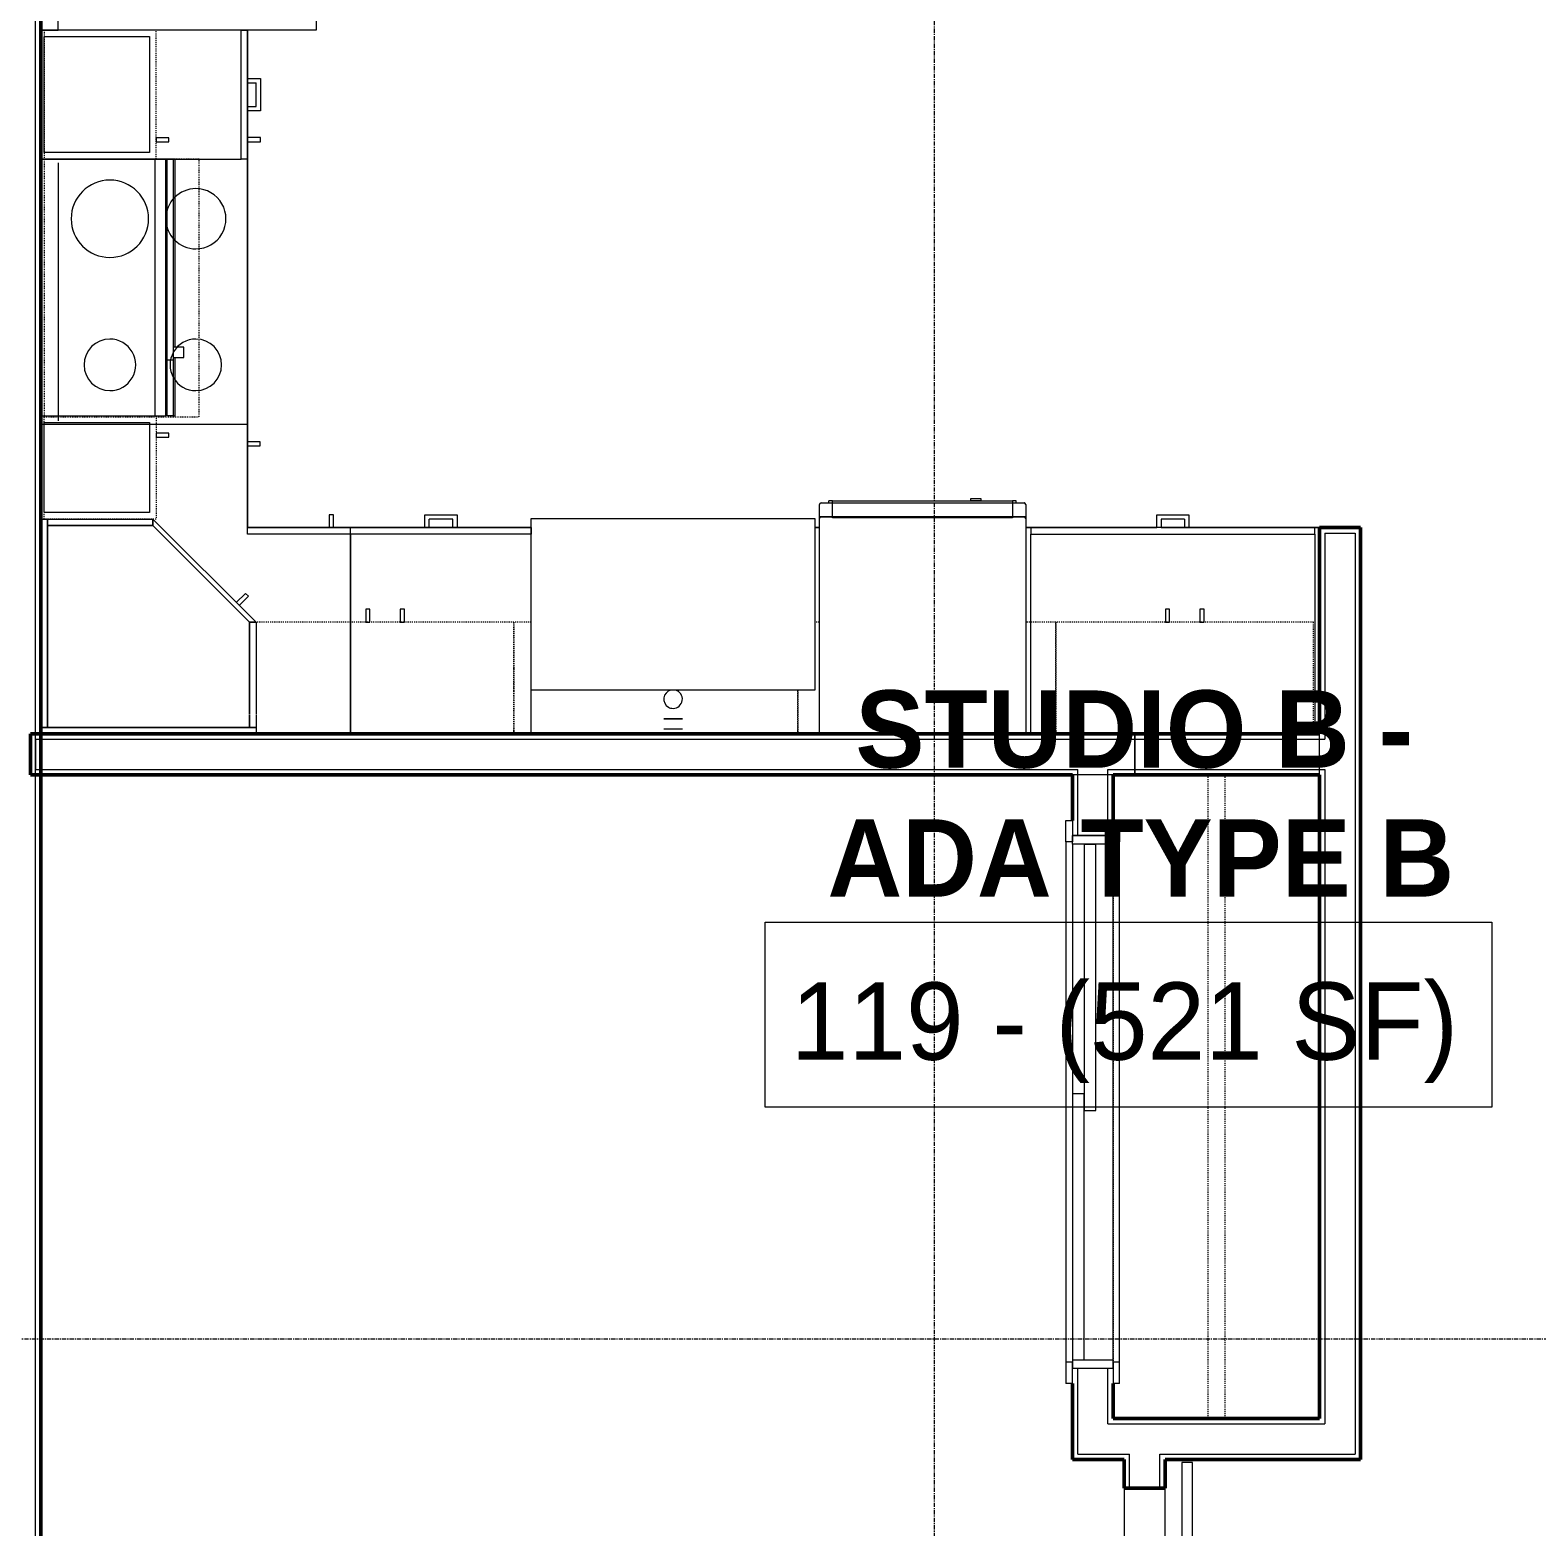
# Model space of a CAD drawing. Header units: inches. Extents: x -4218 to -1830, y 9767 to 12426.
# Drawn here: x -2932.5 to -2757.3, y 11825.4 to 11999.5 of the extents above; entities that cross this region are included whole.
import ezdxf

# ---------------------------------------------------------------- set-up
doc = ezdxf.new("R2010")
doc.units = ezdxf.units.IN
doc.header["$MEASUREMENT"] = 0
for name, pattern in [('Dash', [0.25, 0.125, -0.125]), ('Grid Line 1_2_', [0.8749999999999999, 0.4999999999999999, -0.125, 0.125, -0.125]), ('Overhead', [0.15624999999999997, 0.09374999999999997, -0.06249999999999999])]:
    doc.linetypes.add(name, pattern=pattern)
for name, color, linetype, lineweight in [('0-1', 7, 'Continuous', 5), ('0-2', 10, 'Continuous', 9), ('A-AREA-IDEN', 2, 'Continuous', 9), ('A-DOOR-1', 10, 'Continuous', 9), ('A-DOOR-3', 7, 'Continuous', 50), ('A-DOOR-FRAM-1', 10, 'Continuous', 9), ('A-WALL-1', 7, 'Continuous', 50), ('A-WALL-2', 250, 'Continuous', 13), ('A-WALL-3', 10, 'Continuous', 9), ('A-WALL-4', 252, 'Continuous', 9), ('A-WALL-5', 253, 'Continuous', 9), ('A-WALL-6', 254, 'Continuous', 9), ('A-WALL-7', 113, 'Continuous', 9), ('I-WALL-1', 7, 'Continuous', 50), ('P-SANR-FIXT-1', 10, 'Continuous', 9), ('P-SANR-FIXT-2', 252, 'Continuous', 9), ('Q-CASE', 31, 'Continuous', 9), ('Q-CASE-1', 252, 'Continuous', 9), ('Q-CASE-2', 10, 'Continuous', 9), ('Q-CASE-3', 253, 'Continuous', 9), ('Q-CASE-4', 252, 'Dash', 9), ('Q-CASE-6', 254, 'Dash', 9), ('Q-CASE-7', 253, 'Dash', 9), ('Q-CASE-8', 254, 'Continuous', 9), ('Q-CASE-HDLN-1', 10, 'Dash', 9), ('Q-CASE-HDLN-2', 252, 'Dash', 9), ('Q-CASE-HDLN-3', 253, 'Dash', 9), ('Q-SPCQ-1', 10, 'Continuous', 9), ('Q-SPCQ-2', 91, 'Overhead', 9), ('S-GRID-1', 1, 'Grid Line 1_2_', 9)]:
    doc.layers.add(name, color=color, linetype=linetype, lineweight=lineweight)
doc.styles.add('Century Gothic', font='ufonts.com_century-gothic.ttf', dxfattribs={"height": 8.999999999999991})
doc.styles.add('Century Gothic_B', font='GOTHICB.TTF', dxfattribs={"height": 8.999999999999991})

# ---------------------------------------------------------------- blocks, each defined once
blk = doc.blocks.new('SLIDING - FLUSH - 5-0 x 6-8-3203585-BACKGROUND - RCP - 1ST FLOOR')
at = {"layer": 'A-DOOR-1'}
for p, q in [((-32.75000000000011, 2.250000000000026), (-32.75000000000011, 3.000000000000026)), ((-30.25000000000011, 3.000000000000027), (-32.75000000000011, 3.000000000000027)), ((-32.75000000000011, 2.250000000000026), (-30.25000000000011, 2.250000000000026)), ((30.24999999999988, 2.999999999999741), (-30.25000000000011, 2.999999999999741)), ((-30.25000000000012, 3.000000000000025), (-30.25000000000012, 2.250000000000026)), ((0.9999999999999057, 2.250000000000026), (-30.00000000000012, 2.250000000000026)), ((-30.00000000000012, 2.250000000000026), (-30.00000000000012, 0.8750000000000002)), ((0.9999999999999057, 2.250000000000026), (0.9999999999999057, 0.8750000000000002)), ((30.24999999999989, 2.250000000000026), (30.24999999999989, 3.000000000000026)), ((30.24999999999988, 3.000000000000026), (32.74999999999988, 3.000000000000026)), ((32.74999999999988, 2.250000000000026), (30.24999999999988, 2.250000000000026)), ((32.74999999999988, 3.000000000000026), (32.74999999999988, 2.250000000000026)), ((-30.00000000000012, 0.8750000000000002), (0.9999999999999057, 0.8750000000000002)), ((29.99999999999989, 0.8750000000000002), (-1.000000000000092, 0.8750000000000002)), ((-1.000000000000095, 0.8750000000000002), (-1.000000000000095, -0.4999999999999985)), ((29.99999999999989, 0.8750000000000002), (29.99999999999989, -0.4999999999999985)), ((-1.000000000000095, -0.4999999999999985), (29.99999999999989, -0.4999999999999985)), ((-32.75000000000009, -3.250000000038348), (-32.75000000000009, -2.500000000038348)), ((-30.25000000000008, -2.500000000038153), (-32.75000000000009, -2.500000000038137)), ((-32.7500000000001, -3.250000000038137), (-30.25000000000009, -3.250000000038153)), ((-30.25000000000009, -2.500000000038349), (-30.25000000000009, -3.250000000038348)), ((-30.25000000000009, -3.250000000038634), (30.2499999999999, -3.250000000038829)), ((30.2499999999999, -2.500000000038544), (32.7499999999999, -2.50000000003856)), ((30.2499999999999, -3.250000000038544), (30.24999999999991, -2.500000000038544)), ((32.7499999999999, -3.25000000003856), (30.2499999999999, -3.250000000038544)), ((32.7499999999999, -2.50000000003856), (32.7499999999999, -3.25000000003856))]:
    blk.add_line(p, q, dxfattribs=at)
at = {"layer": 'A-DOOR-FRAM-1'}
for p, q in [((-30.00000000000009, 2.249999999999958), (-31.00000000000009, 2.249999999999958)), ((-31.0000000000001, -2.500000000038503), (-31.0000000000001, 2.249999999999958)), ((-30.00000000000008, 2.249999999999958), (-30.00000000000008, -2.500000000038503)), ((29.99999999999988, 2.249999999999674), (0.9999999999998791, 2.249999999999674)), ((29.99999999999988, -2.500000000038503), (29.99999999999988, 2.249999999999958)), ((29.99999999999988, 2.249999999999958), (30.9999999999999, 2.249999999999958)), ((30.9999999999999, 2.249999999999958), (30.9999999999999, -2.500000000038503)), ((-31.0000000000001, -2.500000000038503), (-30.00000000000008, -2.500000000038503)), ((-30.00000000000008, -2.500000000038788), (29.99999999999988, -2.500000000038788)), ((30.9999999999999, -2.500000000038503), (29.99999999999988, -2.500000000038503))]:
    blk.add_line(p, q, dxfattribs=at)
blk = doc.blocks.new('BARN - FLUSH - 3-0 x 7-0 BARN DOOR-2961666-BACKGROUND - RCP - 1ST FLOOR')
at = {"layer": 'A-DOOR-1'}
for p, q in [((-57.00000000000784, -4.322925211100695), (-60.00000000000852, -4.322925211100695)), ((-60.00000000000033, -4.322925211098092), (-60.00000000000033, -4.947925211098085)), ((-60.00000000000033, -4.947925211098092), (-60.00000000000033, -5.572925211098091)), ((-57.00000000000023, -5.822925211099584), (-57.00000000000023, -4.072925211099586)), ((-57.00000000000023, -4.072925211099586), (-21.00000000000023, -4.072925211099586)), ((-21.00000000000023, -4.072925211099586), (-21.00000000000023, -5.822925211099584)), ((20.99999999999215, -4.322925211100524), (-21.00000000000784, -4.322925211100695)), ((20.99999999999988, -4.947925211098089), (20.99999999999988, -4.322925211098092)), ((20.99999999999988, -5.572925211098091), (20.99999999999988, -4.947925211098096)), ((-60.00000000000852, -5.572925211100581), (-57.00000000000784, -5.572925211100581)), ((-21.00000000000023, -5.822925211099584), (-57.00000000000023, -5.822925211099584)), ((-21.00000000000784, -5.572925211100581), (20.99999999999181, -5.572925211100411))]:
    blk.add_line(p, q, dxfattribs=at)
at = {"layer": 'A-DOOR-3'}
for p, q in [((-56.00000000000018, -6.000000000000319), (-56.00000000000018, -5.822925211099895)), ((-54.50000000000018, -6.000000000000319), (-56.00000000000018, -6.000000000000319)), ((-54.50000000000018, -5.822925211099967), (-54.50000000000018, -6.000000000000319)), ((-23.50000000000048, -6.000000000000319), (-23.50000000000048, -5.822925211099895)), ((-22.00000000000048, -6.000000000000319), (-23.50000000000048, -6.000000000000319)), ((-22.00000000000048, -5.822925211100055), (-22.00000000000048, -6.000000000000319))]:
    blk.add_line(p, q, dxfattribs=at)
blk = doc.blocks.new('Refrigerator_-_Side-by-Side_6047 - 36_ X 30_-1372843-BACKGROUND - RCP - 1ST FLOOR')
at = {"layer": 'Q-SPCQ-1'}
for p, q in [((-17.87500000000018, 15.57779639811608), (17.87499999999981, 15.57779639811608)), ((-17.87500000000018, -14.42220360188391), (-17.87500000000018, 15.57779639811609)), ((17.8749999999998, 15.57779639811608), (17.8749999999998, -14.42220360188391)), ((17.87499999999981, -14.42220360188391), (-17.87500000000018, -14.42220360188391))]:
    blk.add_line(p, q, dxfattribs=at)
blk = doc.blocks.new('OD_CW_Closet - OD_CW_Closet-V47-BACKGROUND - RCP - 1ST FLOOR')
at = {"layer": 'Q-CASE-HDLN-1'}
for p, q in [((0.7377049180327883, 13.00000000000014), (75.64229468586618, 13.00000000000014)), ((0.7377049180327883, 11.00000000000014), (75.64229468586618, 11.00000000000014)), ((8.800204918905727, 4.169997680492087e-13), (68.80020491890572, 4.169997680492087e-13))]:
    blk.add_line(p, q, dxfattribs=at)
at = {"layer": 'Q-CASE-HDLN-2'}
for p, q in [((75.64229468586618, 23.99999999999991), (0.7377049180327829, 23.99999999999991)), ((0.7377049180327883, 23.99999999999991), (0.7377049180327883, 4.156675004196586e-13)), ((75.64229468586618, 4.169997680492087e-13), (75.64229468586618, 23.99999999999991)), ((0.7377049180327883, 4.169997680492087e-13), (6.050204918905712, 4.169997680492087e-13)), ((68.80020491890572, 4.169997680492087e-13), (69.05020491890564, 4.169997680492087e-13)), ((71.55020491890573, 4.169997680492087e-13), (75.64229468586618, 4.169997680492087e-13))]:
    blk.add_line(p, q, dxfattribs=at)
at = {"layer": 'Q-CASE-HDLN-3'}
for p, q in [((6.050204918905712, 4.169997680492087e-13), (7.800204918904784, 4.169997680492087e-13)), ((69.05020491890564, 4.169997680492087e-13), (71.55020491890573, 4.169997680492087e-13))]:
    blk.add_line(p, q, dxfattribs=at)
blk = doc.blocks.new('Range - 24_ x 30_-2806124-BACKGROUND - RCP - 1ST FLOOR')
at = {"layer": 'Q-SPCQ-1'}
blk.add_line((-2.664535259100375e-15, -21.99999999999997), (29.9999999999962, -21.99999999999997), dxfattribs=at)
for centre, radius, start, end in [((6.499999999999833, -5.999999999999954), 3.499999999999864, 359.9999999999994, 179.9999999999999), ((23.49999999999989, -5.999999999999978), 2.999999999999913, 7.506109048253901e-13, 180.0000000000002), ((6.499999999999833, -5.999999999999932), 3.499999999999865, 180.0000000000002, 5.088887490341627e-14), ((23.49999999999989, -5.999999999999961), 2.999999999999912, 180, 5.088887490341627e-14), ((6.499999999999339, -16.00000000000006), 4.499999999999287, 8.014997797288062e-13, 180.0000000000002), ((23.49999999999869, -16.00000000000005), 2.999999999999958, 359.9999999999993, 179.9999999999999), ((6.499999999999339, -16.00000000000003), 4.499999999999287, 180.0000000000002, 5.088887490341627e-14), ((23.49999999999869, -16.00000000000002), 2.999999999999955, 180.0000000000003, 1.017777498068325e-13)]:
    blk.add_arc(centre, radius, start, end, dxfattribs=at)
blk = doc.blocks.new('300 Series Wall Hung Cabinet_302 - 33_ X 21_-V48-BACKGROUND - RCP - 1ST FLOOR')
at = {"layer": 'Q-CASE-4'}
for p, q in [((-16.49999999999978, -2.75000000001834), (-16.49999999999978, -7.472359205073754)), ((16.5000000000002, -7.362860753982001), (16.5000000000002, -2.750000000025143)), ((16.5000000000002, -9.958682125579925), (16.5000000000002, -7.389742027683232)), ((16.5000000000002, -15.37500000003939), (16.5000000000002, -9.97738541832423)), ((14.49999999352849, -15.37500000003939), (16.5000000000002, -15.37500000003939))]:
    blk.add_line(p, q, dxfattribs=at)
at = {"layer": 'Q-CASE-6'}
blk.add_line((16.5000000000002, -2.375000000000223), (-16.49999999999978, -2.375000000000223), dxfattribs=at)
at = {"layer": 'Q-CASE-7'}
for p, q in [((-16.49999999999978, -2.375000000000223), (-16.49999999999978, -2.75000000001834)), ((16.5000000000002, -2.750000000025143), (16.5000000000002, -2.375000000000224))]:
    blk.add_line(p, q, dxfattribs=at)
blk = doc.blocks.new('Base Cabinet 4 Drawer 254 - Base Cabinet 4 Drawer 254 21_-2569778-BACKGROUND - RCP - 1ST FLOOR')
at = {"layer": 'Q-CASE-2'}
for p, q in [((-1.137295081967465, 23.99999999999996), (-1.137295081967467, 25.49999999999996)), ((-1.137295081967469, 25.49999999999996), (2.612704918032532, 25.49999999999995)), ((2.113332081187912, 25.00062716315533), (-0.637922245122847, 25.00062716315534)), ((-0.6379222451228456, 23.99999999999996), (-0.637922245122847, 25.00062716315534)), ((2.113332081187914, 23.99999999999996), (2.113332081187912, 25.00062716315533)), ((2.61270491803253, 25.49999999999995), (2.612704918032533, 23.99999999999996)), ((-9.762295081967455, 23.99999999999998), (11.23770491803255, 23.99999999999998)), ((-9.762295081967455, 23.25000000000002), (-9.762295081967455, 23.99999999999998)), ((11.23770491803255, 23.25000000000002), (-9.762295081967457, 23.25000000000002)), ((-9.762295081967455, 23.25000000000002), (-9.762295081967455, -5.861977570020762e-14)), ((-1.137295081967466, 23.99999999999996), (-0.6379222451228456, 23.99999999999996)), ((2.612704918032535, 23.99999999999996), (2.113332081187914, 23.99999999999996)), ((11.23770491803255, 23.99999999999998), (11.23770491803255, 23.25000000000002)), ((11.23770491803255, -5.861977570020762e-14), (11.23770491803255, 23.25000000000002)), ((-9.762295081967455, -5.861977570020762e-14), (11.23770491803255, -5.861977570020762e-14))]:
    blk.add_line(p, q, dxfattribs=at)
blk = doc.blocks.new('308 - 308 x 27_-V49-BACKGROUND - RCP - 1ST FLOOR')
at = {"layer": 'Q-CASE'}
for p, q in [((-1.718625242119755e-13, -27.37500000003938), (-11.99999999999977, -15.37500000003906)), ((-11.99999999999977, -15.37500000003906), (-11.24999999999976, -15.37500000003905)), ((-11.24999999999976, -15.37500000003905), (-1.758593271006261e-13, -26.62500000003923)), ((-1.718625242119755e-13, -26.62500000003923), (-1.718625242119755e-13, -27.37500000003938))]:
    blk.add_line(p, q, dxfattribs=at)
at = {"layer": 'Q-CASE-1'}
for p, q in [((-11.99999999999974, -3.125000000000202), (-11.99999999999974, -2.75000000003058)), ((-11.99999999999978, -4.642209433566666), (-11.99999999999978, -3.125000000000206)), ((-11.99999999999978, -3.125000000000204), (-11.24999999999978, -3.125000000000206)), ((12.62500000000371, -3.125000000000202), (-11.99999999999974, -3.125000000000202)), ((-11.24999999999993, -4.574193150556225), (-11.24999999999993, -3.1250000000002)), ((-11.24999999999993, -3.1250000000002), (12.24999999999954, -3.125000000000202)), ((-11.24999999999978, -3.125000000000206), (-11.24999999999978, -4.574193150556235)), ((12.24999999999954, -3.1250000000002), (12.24999999999954, -26.62500000003926)), ((12.25000000000027, -27.3750000000397), (12.25000000000027, -3.1250000000002)), ((12.25000000000027, -3.1250000000002), (12.62500000000376, -3.1250000000002)), ((-11.99999999999978, -15.37500000003907), (-11.99999999999978, -4.718305174657617)), ((-11.24999999999993, -15.37500000003895), (-11.24999999999993, -4.648006019414446)), ((-11.24999999999978, -4.648006019414455), (-11.24999999999978, -15.37500000003907)), ((-11.24999999999978, -15.37500000003907), (-11.99999999999978, -15.37500000003907)), ((-7.314149286230543e-13, -26.62500000003925), (-11.24999999999993, -15.37500000003895)), ((-10.04728645041973, -17.32771354961926), (-11.10742029237392, -18.38784739157346)), ((-11.10742029237393, -18.38784739157346), (-10.7620368030977, -18.73323088084968)), ((-10.7620368030977, -18.73323088084968), (-9.701902961143501, -17.67309703889548)), ((12.24999999999954, -26.62500000003926), (-7.327471962526045e-13, -26.62500000003925)), ((-3.517186542012508e-13, -27.37500000003938), (-3.503974241396172e-13, -26.62500000003972)), ((-3.503974241396172e-13, -26.62500000003972), (12.24999999999979, -26.62500000003972)), ((12.24999999999979, -27.37500000003938), (-3.517186542012508e-13, -27.37500000003938)), ((12.24999999999979, -26.62500000003972), (12.24999999999979, -27.37500000003938)), ((12.62499999999888, -27.3750000000397), (12.25000000000027, -27.3750000000397))]:
    blk.add_line(p, q, dxfattribs=at)
at = {"layer": 'Q-CASE-3'}
for p, q in [((-11.99999999999974, -2.75000000003058), (-11.99999999999974, -2.375000000000202)), ((12.62500000000376, -3.1250000000002), (13.00000000000021, -3.1250000000002)), ((13.00000000000021, -3.125000000000202), (12.62500000000371, -3.125000000000202)), ((13.00000000000021, -2.375000000000202), (13.00000000000021, -3.125000000000202)), ((13.00000000000021, -3.1250000000002), (13.00000000000021, -27.3750000000397)), ((13.00000000000021, -27.3750000000397), (12.62499999999888, -27.3750000000397))]:
    blk.add_line(p, q, dxfattribs=at)
at = {"layer": 'Q-CASE-8'}
blk.add_line((-11.99999999999974, -2.375000000000202), (13.00000000000021, -2.375000000000202), dxfattribs=at)
blk = doc.blocks.new('300 Series Wall Hung Cabinet_301 - 12_ x 27_-2528054-BACKGROUND - RCP - 1ST FLOOR')
at = {"layer": 'Q-CASE-1'}
for p, q in [((-3.51155398524565, 14.68675565726129), (-3.999999999999833, 14.68675565726129)), ((-3.999999999999833, 14.68675565726129), (-3.999999999999833, 13.18750000003896)), ((-3.511553985245655, 13.18750000003896), (-3.511553985245655, 14.68675565726129)), ((-5.250000000000162, 0.1874999999997975), (-5.250000000000161, 12.43750000003872)), ((-5.250000000000161, 12.43750000003872), (5.249999999999917, 12.43750000003872)), ((-3.999999999999833, 13.18750000003896), (-3.51155398524565, 13.18750000003896)), ((5.249999999999917, 12.43750000003872), (5.249999999999917, 0.1874999999997975))]:
    blk.add_line(p, q, dxfattribs=at)
at = {"layer": 'Q-CASE-3'}
blk.add_line((5.249999999999917, 0.1874999999997975), (-5.250000000000161, 0.1874999999997975), dxfattribs=at)
at = {"layer": 'Q-CASE-4'}
for p, q in [((-5.999999999999787, 0.1874999999997974), (-5.999999999999787, 13.18750000003896)), ((-5.999999999999787, 13.18750000003896), (6.000000000000202, 13.18750000003896)), ((6.000000000000202, 13.18750000003896), (6.000000000000202, 0.1874999999997975))]:
    blk.add_line(p, q, dxfattribs=at)
at = {"layer": 'Q-CASE-7'}
blk.add_line((6.000000000000202, 0.1874999999997974), (-5.999999999999786, 0.1874999999997974), dxfattribs=at)
blk = doc.blocks.new('Base Cabinet 3 Drawer 230 - Base Cabinet 3 Drawer 230 33_-2568065-BACKGROUND - RCP - 1ST FLOOR')
at = {"layer": 'Q-CASE-2'}
for p, q in [((-15.76229508196745, -23.24999999999998), (-15.76229508196745, 7.993605777301189e-14)), ((-15.76229508196745, 7.993605777301189e-14), (17.23770491803254, 7.993605777301189e-14)), ((17.23770491803254, 7.993605777301189e-14), (17.23770491803254, -23.24999999999998)), ((-15.76229508196745, -23.24999999999998), (-15.76229508196745, -23.99999999999998)), ((17.23770491803254, -23.24999999999998), (-15.76229508196745, -23.24999999999998)), ((-15.76229508196745, -23.99999999999998), (17.23770491803254, -23.99999999999998)), ((-0.6379222451228459, -24.00000000000003), (-1.137295081967467, -24.00000000000003)), ((-1.137295081967467, -25.50000000000003), (-1.137295081967465, -24.00000000000003)), ((-0.6379222451228473, -25.00062716315541), (-0.6379222451228459, -24.00000000000003)), ((2.113332081187912, -25.0006271631554), (2.113332081187913, -24.00000000000003)), ((2.113332081187914, -24.00000000000003), (2.612704918032535, -24.00000000000003)), ((2.612704918032533, -24.00000000000003), (2.612704918032529, -25.50000000000002)), ((17.23770491803254, -23.99999999999998), (17.23770491803254, -23.24999999999998)), ((2.612704918032532, -25.50000000000002), (-1.137295081967469, -25.50000000000003)), ((-0.6379222451228473, -25.00062716315541), (2.113332081187912, -25.0006271631554))]:
    blk.add_line(p, q, dxfattribs=at)
blk = doc.blocks.new('30quot_MicrowaveVent_11166 - 70cm miele oven-V50-BACKGROUND - RCP - 1ST FLOOR')
at = {"layer": 'Q-CASE-1'}
for p, q in [((8.87863800401851, 16.59914315956634), (7.68652381566045, 16.59914315956651)), ((7.686523815670802, 16.59914315956906), (7.686523815670804, 15.39370078740137)), ((7.686523815670802, 16.54997944130945), (7.686523815670802, 16.59914315956906)), ((8.878638004028913, 16.59914315956906), (8.878638004028913, 16.54997944130945)), ((8.878638004028913, 15.39370078740134), (8.878638004028913, 16.59914315956906)), ((7.686523815660364, 15.59934049563411), (-14.20323996386767, 15.59934049563394)), ((-14.20323996385724, 15.5993404956366), (-14.20323996385724, 15.39370078740129)), ((9.182586807796756, 15.39370078740141), (-14.20323996385699, 15.39370078740134)), ((-14.20323996385699, 15.39370078740134), (-14.20323996385699, 14.60629921259819)), ((-14.20323996385699, 14.60629921259819), (9.18258680779676, 14.60629921259826)), ((-14.20323996385699, 14.48818897637774), (-14.20323996385699, 13.22834645669584)), ((15.67864979992253, 14.48818897637778), (-14.20323996385699, 14.48818897637774)), ((15.67864979991188, 15.59934049563411), (8.87863800401851, 15.59934049563394)), ((9.182586807796756, 15.39370078740141), (9.18258680779676, 14.60629921259826)), ((15.67864979992279, 15.39370078740143), (9.182586807796758, 15.39370078740141)), ((9.182586807796758, 15.39370078740141), (9.18258680779676, 14.60629921259827)), ((9.18258680779676, 14.60629921259827), (15.67864979992279, 14.60629921259829)), ((15.6786497999223, 15.39370078740133), (15.6786497999223, 15.59934049563664)), ((15.67864979992279, 15.39370078740143), (15.67864979992279, 14.60629921259829)), ((15.67864979992253, 13.22834645669588), (15.67864979992253, 14.48818897637778)), ((-14.20323996385699, 13.22834645669584), (-14.20323996385697, 0.3749999937394074)), ((-14.20323996385699, 13.22834645669584), (15.67864979992253, 13.22834645669588)), ((15.67864979992255, 0.374999993740095), (15.67864979992253, 13.22834645669588))]:
    blk.add_line(p, q, dxfattribs=at)
at = {"layer": 'Q-CASE-3'}
for p, q in [((-14.20323996385697, 0.3749999937394074), (-14.20323996385697, -1.896925311491943e-13)), ((15.67864979992255, -1.470599670035883e-13), (15.67864979992255, 0.374999993740095)), ((-14.20323996385697, -1.896925311491943e-13), (15.67864979992255, -1.470599670035883e-13))]:
    blk.add_line(p, q, dxfattribs=at)
blk = doc.blocks.new('Base Cabinet Corner 197 - Base Cabinet Corner 197-2569781-BACKGROUND - RCP - 1ST FLOOR')
at = {"layer": 'Q-CASE-2'}
for p, q in [((0.7377049180324715, 35.99999999999996), (-23.26229508196744, 35.99999999999996)), ((-23.26229508196744, 35.99999999999996), (-23.26229508196744, -9.059419880941276e-14)), ((0.7377049180324715, 23.25000000000006), (0.7377049180324715, 35.99999999999996)), ((0.7377049180324715, 23.99999999999989), (0.7377049180324715, 35.99999999999996)), ((0.7336453985879625, 33.99999999999993), (0.7336453985879627, 33.51155398524574)), ((2.232901055810287, 33.99999999999993), (0.7336453985879626, 33.99999999999993)), ((0.7336453985879628, 33.51155398524575), (2.232901055810285, 33.51155398524575)), ((2.232901055810285, 33.51155398524574), (2.232901055810286, 33.99999999999993)), ((10.72615093278658, 25.49925565722229), (10.2377049180324, 25.49925565722229)), ((10.2377049180324, 25.49925565722229), (10.2377049180324, 23.99999999999997)), ((10.72615093278657, 23.99999999999997), (10.72615093278657, 25.49925565722229)), ((12.73770491803259, 23.99999999999989), (0.7377049180324712, 23.99999999999989)), ((0.7377049180324715, 23.25000000000006), (0.7377049180324715, 23.99999999999989)), ((12.73770491803259, 23.25000000000006), (0.7377049180324712, 23.25000000000006)), ((10.2377049180324, 23.99999999999997), (10.72615093278658, 23.99999999999997)), ((12.73770491803259, -9.059419880941276e-14), (12.73770491803259, 23.99999999999989)), ((-23.26229508196744, -9.059419880941276e-14), (12.73770491803259, -9.059419880941276e-14))]:
    blk.add_line(p, q, dxfattribs=at)
blk = doc.blocks.new('300 Series Wall Hung Cabinet_301 - 15_ x 27_-2760267-BACKGROUND - RCP - 1ST FLOOR')
at = {"layer": 'Q-CASE-1'}
for p, q in [((-6.750000000000163, -12.43750000003912), (-6.750000000000163, -0.1875000000002025)), ((6.749999999999915, -0.1875000000002025), (6.749999999999915, -12.43750000003912)), ((6.749999999999915, -12.43750000003912), (-6.750000000000163, -12.43750000003912)), ((-5.01155398524565, -13.18750000003939), (-5.499999999999833, -13.18750000003939)), ((-5.499999999999833, -13.18750000003939), (-5.499999999999833, -14.68675565726171)), ((-5.011553985245655, -14.68675565726171), (-5.011553985245655, -13.18750000003939)), ((-5.499999999999833, -14.68675565726171), (-5.01155398524565, -14.68675565726171))]:
    blk.add_line(p, q, dxfattribs=at)
at = {"layer": 'Q-CASE-3'}
blk.add_line((-6.750000000000163, -0.1875000000002025), (6.749999999999915, -0.1875000000002025), dxfattribs=at)
at = {"layer": 'Q-CASE-4'}
for p, q in [((-7.499999999999789, -0.1875000000002024), (-7.499999999999789, -13.18750000003937)), ((7.5000000000002, -1.812500006816884), (7.5000000000002, -0.1875000000002025)), ((-7.499999999999789, -13.18750000003937), (7.500000000000199, -13.18750000003937))]:
    blk.add_line(p, q, dxfattribs=at)
at = {"layer": 'Q-CASE-7'}
for p, q in [((7.5000000000002, -0.1875000000002024), (-7.499999999999787, -0.1875000000002024)), ((7.5000000000002, -13.18750000003937), (7.5000000000002, -1.812500006816884))]:
    blk.add_line(p, q, dxfattribs=at)
blk = doc.blocks.new('kitchen_faucet_14143 - kitchen_faucet_14143-V77-BACKGROUND - RCP - 1ST FLOOR')
at = {"layer": 'P-SANR-FIXT-2'}
for p, q in [((2.26377952755905, 0.9376259292941697), (2.26377952755905, 1.082677165354323)), ((2.26377952755905, -1.082677165354337), (2.26377952755905, 0.9376259292941697)), ((2.341937537993019, 1.082677165354323), (2.341937537993019, 0.765568365457876)), ((2.341937537993019, 0.765568365457876), (2.341937537993019, -1.082677165354337)), ((3.444881889763774, 0.2802174700913086), (3.444881889763774, 1.082677165354323)), ((3.444881889763774, -0.5413385826771667), (3.444881889763774, 0.2802174700913086)), ((3.444881889763774, -1.082677165354337), (3.444881889763774, -0.5413385826771667))]:
    blk.add_line(p, q, dxfattribs=at)
at = {"layer": 'P-SANR-FIXT-2', "flags": 128}
blk.add_lwpolyline([(-1.038824753615643, 0.637480760731128), (-0.9972624228966537, 0.6243634939040048), (-0.9564156308037751, 0.6114720544290918), (-0.9162922884362387, 0.5988089390860893)], dxfattribs=at)
at = {"layer": 'P-SANR-FIXT-2'}
for start, end in [(6.755887923414806e-13, 164.2961204796776), (329.9999999999997, 3.81666561775622e-14), (195.703879520304, 329.9999999999998)]:
    blk.add_arc((0, 0), 1.08267716535433, start, end, dxfattribs=at)
blk = doc.blocks.new('Stainless Steel Farmhous Kitchen Sink - Stainless Steel Farmhous Kitchen Sink-V57-BACKGROUND - RCP - 1ST FLOOR')
at = {"layer": 'P-SANR-FIXT-1'}
for p, q in [((-32.99999999999999, 22.20255807728396), (-1.659053254850245e-42, 22.20255807728407)), ((-32.99999999999999, 2.246744941135732), (-32.99999999999999, 22.20255807728396)), ((-1.659053254850245e-42, 22.20255807728407), (-3.137417622946587e-44, 2.246744941127163)), ((-3.137417622946587e-44, 2.246744941127163), (-32.99999999999999, 2.246744941135732))]:
    blk.add_line(p, q, dxfattribs=at)
blk = doc.blocks.new('300 Series Wall Hung Cabinet_302 - 30_ X 27_-V78-BACKGROUND - RCP - 1ST FLOOR')
at = {"layer": 'Q-CASE-1'}
for p, q in [((-1.761553985245542, -15.37500000003938), (-2.249999999999725, -15.37500000003938)), ((-2.249999999999725, -15.37500000003938), (-2.249999999999725, -16.8742556572617)), ((-1.761553985245548, -16.8742556572617), (-1.761553985245548, -15.37500000003938)), ((2.238446014754497, -15.37500000003937), (1.750000000000313, -15.37500000003937)), ((1.750000000000313, -15.37500000003937), (1.750000000000313, -16.87425565726169)), ((2.238446014754491, -16.87425565726169), (2.238446014754491, -15.37500000003937)), ((-2.249999999999725, -16.8742556572617), (-1.761553985245542, -16.8742556572617)), ((1.750000000000313, -16.87425565726169), (2.238446014754497, -16.87425565726169))]:
    blk.add_line(p, q, dxfattribs=at)
at = {"layer": 'Q-CASE-4'}
for p, q in [((-14.99999999999979, -2.750000000026721), (-14.99999999999979, -7.362860753983662)), ((15.0000000000002, -4.642209433568956), (15.0000000000002, -2.750000000032886)), ((15.0000000000002, -15.37500000003938), (15.0000000000002, -4.718305174659907)), ((-14.99999999999979, -7.389742027684814), (-14.99999999999979, -9.958682125581506)), ((-14.99999999999979, -9.977385418325811), (-14.99999999999979, -15.37500000003938)), ((-14.99999999999979, -15.37500000003938), (15.0000000000002, -15.37500000003938))]:
    blk.add_line(p, q, dxfattribs=at)
at = {"layer": 'Q-CASE-6'}
blk.add_line((15.0000000000002, -2.375000000000202), (-14.99999999999979, -2.375000000000202), dxfattribs=at)
at = {"layer": 'Q-CASE-7'}
for p, q in [((-14.99999999999979, -2.375000000000202), (-14.99999999999979, -2.750000000026721)), ((15.0000000000002, -2.750000000032886), (15.0000000000002, -2.375000000000203))]:
    blk.add_line(p, q, dxfattribs=at)
blk = doc.blocks.new('300 Series Wall Hung Cabinet_302 - 30_ X 27_-V76-BACKGROUND - RCP - 1ST FLOOR')
at = {"layer": 'Q-CASE-4'}
for p, q in [((-14.99999999999979, -2.750000000206112), (-14.99999999999979, -5.080614422746727)), ((15.0000000000002, -7.472359206055042), (15.0000000000002, -2.750000000214429)), ((-14.99999999999979, -5.125819408331685), (-14.99999999999979, -15.37500000003938)), ((-14.99999999999979, -15.37500000003938), (-11.51562500214665, -15.37500000003938)), ((12.48437499785327, -15.37500000003938), (12.99999999345996, -15.37500000003938))]:
    blk.add_line(p, q, dxfattribs=at)
at = {"layer": 'Q-CASE-6'}
for p, q in [((-11.51562500214569, -2.375000000000202), (-14.99999999999979, -2.375000000000202)), ((15.0000000000002, -2.375000000000202), (12.48437499785423, -2.375000000000202))]:
    blk.add_line(p, q, dxfattribs=at)
at = {"layer": 'Q-CASE-7'}
for p, q in [((-14.99999999999979, -2.375000000000202), (-14.99999999999979, -2.750000000206112)), ((15.0000000000002, -2.750000000214429), (15.0000000000002, -2.375000000000203))]:
    blk.add_line(p, q, dxfattribs=at)
blk = doc.blocks.new('300 Series Wall Hung Cabinet_302 - 30_ X 27_-V72-BACKGROUND - RCP - 1ST FLOOR')
at = {"layer": 'Q-CASE-1'}
for p, q in [((-1.761553985245542, -15.37500000003938), (-2.249999999999725, -15.37500000003938)), ((-2.249999999999725, -15.37500000003938), (-2.249999999999725, -16.8742556572617)), ((-1.761553985245548, -16.8742556572617), (-1.761553985245548, -15.37500000003938)), ((2.238446014754497, -15.37500000003937), (1.750000000000313, -15.37500000003937)), ((1.750000000000313, -15.37500000003937), (1.750000000000313, -16.87425565726169)), ((2.238446014754491, -16.87425565726169), (2.238446014754491, -15.37500000003937)), ((-2.249999999999725, -16.8742556572617), (-1.761553985245542, -16.8742556572617)), ((1.750000000000313, -16.87425565726169), (2.238446014754497, -16.87425565726169))]:
    blk.add_line(p, q, dxfattribs=at)
at = {"layer": 'Q-CASE-4'}
for p, q in [((-14.99999999999979, -2.7500000002005), (-14.99999999999979, -15.37500000003938)), ((15.0000000000002, -5.080614422526696), (15.0000000000002, -2.750000000209145)), ((15.0000000000002, -15.37500000003938), (15.0000000000002, -5.125819408113893)), ((-14.99999999999979, -15.37500000003938), (15.0000000000002, -15.37500000003938))]:
    blk.add_line(p, q, dxfattribs=at)
at = {"layer": 'Q-CASE-6'}
blk.add_line((15.0000000000002, -2.375000000000202), (-14.99999999999979, -2.375000000000202), dxfattribs=at)
at = {"layer": 'Q-CASE-7'}
for p, q in [((-14.99999999999979, -2.376738306121754), (-14.99999999999979, -2.435614579781114)), ((-14.99999999999979, -2.441829446443076), (-14.99999999999979, -2.7500000002005)), ((15.0000000000002, -2.750000000209145), (15.0000000000002, -2.375000000000203))]:
    blk.add_line(p, q, dxfattribs=at)
blk = doc.blocks.new('Single Door 1 Drawer 211 - 211 Base Cabinet Single Door1 Drawer 15_-2709781-BACKGROUND - RCP - 1ST FLOOR')
at = {"layer": 'Q-CASE-2'}
for p, q in [((-5.637295081967504, 23.99999999999988), (-5.637295081967506, 25.49999999999988)), ((-5.637295081967507, 25.49999999999988), (-1.887295081967507, 25.49999999999987)), ((-2.386667918812126, 25.00062716315525), (-5.137922245122885, 25.00062716315526)), ((-5.137922245122884, 23.99999999999988), (-5.137922245122885, 25.00062716315526)), ((-2.386667918812124, 23.99999999999988), (-2.386667918812126, 25.00062716315525)), ((-1.887295081967509, 25.49999999999987), (-1.887295081967505, 23.99999999999988)), ((1.726150932786689, 25.49925565722228), (1.237704918032505, 25.49925565722228)), ((1.237704918032505, 25.49925565722228), (1.237704918032505, 23.99999999999996)), ((1.726150932786682, 23.99999999999996), (1.726150932786682, 25.49925565722228)), ((-11.26229508196745, 23.99999999999998), (3.737704918032543, 23.99999999999998)), ((-11.26229508196745, 23.25000000000002), (-11.26229508196745, 23.99999999999995)), ((3.737704918032544, 23.25000000000006), (-11.26229508196745, 23.25000000000006)), ((-11.26229508196745, 23.25000000000002), (-11.26229508196745, -7.993605777301075e-14)), ((-5.637295081967506, 23.99999999999988), (-5.137922245122884, 23.99999999999988)), ((-1.887295081967503, 23.99999999999989), (-2.386667918812124, 23.99999999999988)), ((1.237704918032505, 23.99999999999996), (1.726150932786689, 23.99999999999996)), ((3.737704918032544, 23.99999999999998), (3.737704918032544, 23.25000000000006)), ((3.737704918032544, -7.993605777301075e-14), (3.737704918032544, 23.25000000000006)), ((-11.26229508196745, -7.993605777301075e-14), (3.737704918032543, -7.993605777301075e-14))]:
    blk.add_line(p, q, dxfattribs=at)
blk = doc.blocks.new('Range_Hood_386 - 30_ Wide-V94-BACKGROUND - RCP - 1ST FLOOR')
at = {"layer": 'Q-SPCQ-2'}
for p, q in [((14.99999999999985, 5.999999999999706), (-15.00000000000011, 5.999999999999706)), ((-15.00000000000011, 5.999999999999706), (-15.00000000000011, -12.00000000000043)), ((14.99999999999985, -12.00000000000043), (14.99999999999985, 5.999999999999706)), ((-15.00000000000011, -12.00000000000043), (14.99999999999985, -12.00000000000043))]:
    blk.add_line(p, q, dxfattribs=at)
blk = doc.blocks.new('CTR - 1st Phase - Unit Layouts_rvt-1-BACKGROUND - RCP - 1ST FLOOR')
at = {"layer": 'A-WALL-1'}
for p, q in [((-2782.561236680447, 11917.61439611125), (-2782.56123668045, 11941.61439611045)), ((-2782.56123668045, 11941.61439611045), (-2781.93623668045, 11941.61439611045)), ((-2781.93623668045, 11941.61439611045), (-2778.43623668045, 11941.61439611045)), ((-2778.43623668045, 11941.61439611045), (-2777.81123668045, 11941.61439611045)), ((-2777.81123668045, 11941.61439611045), (-2777.811236680436, 11833.20980634291)), ((-2932.498736673781, 11916.98939611121), (-2932.498736673781, 11917.61439611121)), ((-2932.498736673781, 11917.61439611121), (-2782.561236680447, 11917.61439611125)), ((-2932.498736673781, 11913.48939611121), (-2932.498736673781, 11916.98939611121)), ((-2932.49873667378, 11912.86439611121), (-2932.498736673781, 11913.48939611121)), ((-2811.311236676383, 11912.86439611124), (-2932.49873667378, 11912.86439611121)), ((-2811.31123667638, 11907.55189610985), (-2811.311236676383, 11912.86439611124)), ((-2806.561236676383, 11912.86439611124), (-2806.56123667638, 11907.55189610986)), ((-2782.561236680446, 11912.86439611125), (-2806.561236676383, 11912.86439611124)), ((-2782.561236680436, 11837.95980634291), (-2782.561236680446, 11912.86439611125)), ((-2811.311236676347, 11833.2098063429), (-2811.311236676351, 11842.05189610985)), ((-2806.56123667635, 11842.05189610986), (-2806.561236676348, 11837.95980634291)), ((-2806.561236676348, 11837.9598063429), (-2782.561236680437, 11837.95980634291)), ((-2810.686236676346, 11833.2098063429), (-2811.311236676347, 11833.2098063429)), ((-2806.561236676346, 11833.2098063429), (-2810.686236676346, 11833.2098063429)), ((-2805.273736673804, 11833.2098063429), (-2806.561236676346, 11833.2098063429)), ((-2805.273736673803, 11829.86439613154), (-2805.273736673804, 11833.2098063429)), ((-2800.523736673804, 11833.20980634291), (-2800.523736673802, 11829.86439613154)), ((-2782.561236680436, 11833.20980634291), (-2800.523736673804, 11833.2098063429)), ((-2778.436236680436, 11833.20980634291), (-2782.561236680436, 11833.20980634291)), ((-2777.811236680436, 11833.20980634291), (-2778.436236680436, 11833.20980634291)), ((-2800.523736673802, 11829.86439613154), (-2805.273736673803, 11829.86439613154))]:
    blk.add_line(p, q, dxfattribs=at)
at = {"layer": 'A-WALL-2'}
for p, q in [((-2781.93623668045, 11940.98939611045), (-2778.43623668045, 11940.98939611045)), ((-2781.93623668045, 11940.98939611045), (-2781.936236680447, 11916.98939611125)), ((-2778.43623668045, 11940.98939611045), (-2778.436236680436, 11833.83480634291)), ((-2931.873736673781, 11913.48939611121), (-2931.873736673781, 11916.98939611121)), ((-2931.873736673781, 11916.98939611121), (-2782.561236680447, 11916.98939611125)), ((-2782.561236680447, 11916.98939611125), (-2781.936236680447, 11916.98939611125)), ((-2931.873736673781, 11913.48939611121), (-2810.686236676383, 11913.48939611124)), ((-2810.686236676383, 11912.86439611124), (-2810.686236676383, 11913.48939611124)), ((-2810.686236676379, 11905.80189610986), (-2810.686236676383, 11912.86439611124)), ((-2807.186236676383, 11912.86439611124), (-2807.186236676383, 11913.48939611124)), ((-2807.186236676383, 11913.48939611124), (-2782.561236680446, 11913.48939611125)), ((-2807.186236676379, 11905.80189610986), (-2807.186236676383, 11912.86439611124)), ((-2782.561236680446, 11913.48939611125), (-2781.936236680446, 11913.48939611125)), ((-2781.936236680447, 11913.48939611125), (-2781.936236680437, 11837.33480634291)), ((-2810.686236676346, 11833.8348063429), (-2810.686236676352, 11843.80189610986)), ((-2807.186236676348, 11837.3348063429), (-2807.186236676351, 11843.80189610986)), ((-2807.186236676348, 11837.3348063429), (-2806.561236676348, 11837.3348063429)), ((-2806.561236676348, 11837.3348063429), (-2782.561236680436, 11837.33480634291)), ((-2782.561236680436, 11837.33480634291), (-2781.936236680436, 11837.33480634291)), ((-2810.686236676346, 11833.8348063429), (-2807.186236676347, 11833.8348063429)), ((-2807.186236676347, 11833.8348063429), (-2806.561236676347, 11833.8348063429)), ((-2806.561236676347, 11833.8348063429), (-2804.648736673804, 11833.8348063429)), ((-2804.648736673804, 11833.2098063429), (-2804.648736673804, 11833.8348063429)), ((-2804.648736673802, 11829.86439613154), (-2804.648736673804, 11833.2098063429)), ((-2801.148736673804, 11833.2098063429), (-2801.148736673804, 11833.8348063429)), ((-2801.148736673804, 11833.8348063429), (-2782.561236680436, 11833.83480634291)), ((-2801.148736673803, 11829.86439613154), (-2801.148736673804, 11833.20980634291)), ((-2782.561236680436, 11833.83480634291), (-2781.936236680436, 11833.83480634291)), ((-2781.936236680436, 11833.83480634291), (-2778.436236680436, 11833.83480634291))]:
    blk.add_line(p, q, dxfattribs=at)
at = {"layer": 'A-WALL-3'}
for p, q in [((-2805.273736673803, 11829.86439613154), (-2805.273736673791, 11794.48939610758)), ((-2800.52373667379, 11793.86439613154), (-2800.523736673802, 11829.86439613154))]:
    blk.add_line(p, q, dxfattribs=at)
at = {"layer": 'A-WALL-4'}
for p, q in [((-2804.048166030242, 11917.61439611124), (-2804.04816603024, 11912.86439611124)), ((-2804.04816603024, 11912.86439611124), (-2804.048166030242, 11917.61439611124)), ((-2811.311236676383, 11912.86439611124), (-2931.27373667968, 11912.86439611121)), ((-2804.04816603024, 11912.86439611124), (-2806.561236676382, 11912.86439611124)), ((-2782.561236680446, 11912.86439611125), (-2804.04816603024, 11912.86439611124)), ((-2805.273736673803, 11829.86439613154), (-2800.523736673802, 11829.86439613154))]:
    blk.add_line(p, q, dxfattribs=at)
at = {"layer": 'A-WALL-5'}
for p, q in [((-2932.498736673781, 11917.61439611121), (-2932.49873667378, 11912.86439611121)), ((-2932.498736673781, 11917.61439611121), (-2931.27373667968, 11917.61439611121)), ((-2782.561236680446, 11912.86439611125), (-2782.561236680447, 11917.61439611125)), ((-2931.27373667968, 11912.86439611121), (-2932.49873667378, 11912.86439611121)), ((-2806.561236676382, 11912.86439611124), (-2811.311236676383, 11912.86439611124)), ((-2806.561236676379, 11905.80189610986), (-2811.311236676379, 11905.80189610985)), ((-2806.704086602889, 11843.80189610986), (-2811.311236676351, 11843.80189610985))]:
    blk.add_line(p, q, dxfattribs=at)
at = {"layer": 'A-WALL-6'}
for p, q in [((-2931.248736673805, 11917.61439611121), (-2906.248736673932, 11917.61439611122)), ((-2906.248736673932, 11917.61439611122), (-2840.733111667674, 11917.61439611124)), ((-2816.733111667674, 11917.61439611124), (-2804.048166030242, 11917.61439611124)), ((-2804.048166030242, 11917.61439611124), (-2782.561236680447, 11917.61439611125))]:
    blk.add_line(p, q, dxfattribs=at)
at = {"layer": 'A-WALL-7'}
for p, q in [((-2929.248736673732, 11999.49628587497), (-2931.248736673816, 11999.49628587497)), ((-2931.248736673816, 11999.49628587497), (-2931.248736673805, 11917.61439611111)), ((-2931.248736673805, 11917.61439611111), (-2931.248736673816, 11999.49628587497)), ((-2931.248736673816, 11999.49628587497), (-2929.248736673732, 11999.49628587497)), ((-2907.248736667503, 11999.49628587502), (-2929.248736673732, 11999.49628587497)), ((-2907.248736667492, 11993.871285875), (-2907.248736667503, 11999.49628587502)), ((-2907.248736667503, 11999.49628587502), (-2907.248736667492, 11993.871285875)), ((-2907.248736667491, 11993.37191303816), (-2907.248736667492, 11993.871285875)), ((-2907.248736667485, 11990.62065871185), (-2907.248736667491, 11993.37191303816)), ((-2907.248736667491, 11993.37191303816), (-2907.248736667485, 11990.62065871185)), ((-2907.248736667484, 11990.121285875), (-2907.248736667485, 11990.62065871185)), ((-2907.248736667478, 11986.996285875), (-2907.248736667484, 11990.121285875)), ((-2907.248736667484, 11990.121285875), (-2907.248736667478, 11986.996285875)), ((-2907.248736667477, 11986.50783986025), (-2907.248736667478, 11986.996285875)), ((-2907.248736667406, 11951.61439611039), (-2907.248736667477, 11986.50783986025)), ((-2907.248736667477, 11986.50783986025), (-2907.248736667406, 11951.61439611039)), ((-2907.248736667385, 11941.61439611038), (-2907.248736667405, 11951.12595009563)), ((-2907.248736667405, 11951.12595009563), (-2907.248736667385, 11941.61439611038)), ((-2897.74873666783, 11941.61439611038), (-2907.248736667385, 11941.61439611038)), ((-2907.248736667385, 11941.61439611038), (-2897.74873666783, 11941.61439611038)), ((-2897.260290653076, 11941.61439611038), (-2897.74873666783, 11941.61439611038)), ((-2886.623736667829, 11941.61439611038), (-2897.260290653076, 11941.61439611038)), ((-2897.260290653076, 11941.61439611038), (-2886.623736667829, 11941.61439611038)), ((-2886.124363830985, 11941.61439611038), (-2886.623736667829, 11941.61439611038)), ((-2883.373109504674, 11941.61439611038), (-2886.124363830985, 11941.61439611038)), ((-2886.124363830985, 11941.61439611038), (-2883.373109504674, 11941.61439611038)), ((-2882.873736667829, 11941.61439611038), (-2883.373109504674, 11941.61439611038)), ((-2874.248736667466, 11941.61439611038), (-2882.873736667829, 11941.61439611038)), ((-2882.873736667829, 11941.61439611038), (-2874.248736667466, 11941.61439611038)), ((-2840.733111667678, 11941.61439611038), (-2841.248736667465, 11941.61439611038)), ((-2841.248736667465, 11941.61439611038), (-2840.733111667678, 11941.61439611038)), ((-2801.498736669523, 11941.61439611039), (-2816.733111667678, 11941.61439611039)), ((-2816.733111667678, 11941.61439611039), (-2801.498736669523, 11941.61439611039)), ((-2800.999363832679, 11941.61439611039), (-2801.498736669523, 11941.61439611039)), ((-2798.248109506368, 11941.61439611039), (-2800.999363832679, 11941.61439611039)), ((-2800.999363832679, 11941.61439611039), (-2798.248109506368, 11941.61439611039)), ((-2797.748736669523, 11941.61439611039), (-2798.248109506368, 11941.61439611039)), ((-2783.248736673942, 11941.61439611039), (-2797.748736669523, 11941.61439611039)), ((-2797.748736669523, 11941.61439611039), (-2783.248736673942, 11941.61439611039)), ((-2782.561236680458, 11941.61439611039), (-2783.248736673942, 11941.61439611039)), ((-2783.248736673942, 11941.61439611039), (-2782.561236680458, 11941.61439611039)), ((-2782.561236680458, 11941.11439611044), (-2782.561236680458, 11941.61439611039)), ((-2782.561236680458, 11941.61439611039), (-2782.561236680458, 11941.11439611044)), ((-2782.561236680455, 11917.61439611112), (-2782.561236680458, 11941.11439611044)), ((-2782.561236680458, 11941.11439611044), (-2782.561236680455, 11917.61439611112)), ((-2931.248736673805, 11917.61439611111), (-2840.733111667674, 11917.61439611112)), ((-2840.733111667674, 11917.61439611112), (-2931.248736673805, 11917.61439611111)), ((-2816.733111667674, 11917.61439611112), (-2782.561236680455, 11917.61439611112)), ((-2782.561236680455, 11917.61439611112), (-2816.733111667674, 11917.61439611112))]:
    blk.add_line(p, q, dxfattribs=at)
at = {"layer": 'Q-SPCQ-1'}
for p, q in [((-2840.733111667678, 11942.86439611036), (-2840.733111667678, 11944.29254571666)), ((-2840.536261273978, 11944.48939611036), (-2816.929962061379, 11944.48939611037)), ((-2839.640179853732, 11944.48939611036), (-2839.640179853732, 11944.73939611036)), ((-2839.201575256344, 11944.73939611036), (-2839.640179853732, 11944.73939611036)), ((-2839.201575256343, 11942.73939611036), (-2839.201575256344, 11944.73939611036)), ((-2839.201575256344, 11944.73939611036), (-2818.264661672806, 11944.73939611037)), ((-2823.109465805144, 11944.73939611037), (-2823.109465805144, 11944.98939611037)), ((-2823.109465805145, 11944.98939611037), (-2821.973344935428, 11944.98939611037)), ((-2821.973344935428, 11944.73939611037), (-2823.109465805145, 11944.73939611037)), ((-2821.973344935428, 11944.98939611037), (-2821.973344935428, 11944.73939611037)), ((-2818.264661672806, 11944.73939611037), (-2818.264661672806, 11942.73939611037)), ((-2817.826057075418, 11944.73939611037), (-2818.264661672806, 11944.73939611037)), ((-2817.826057075418, 11944.48939611036), (-2817.826057075418, 11944.73939611037)), ((-2816.733111667678, 11944.29254571667), (-2816.733111667678, 11942.86439611037)), ((-2816.733111667678, 11942.86439611037), (-2840.733111667678, 11942.86439611036)), ((-2840.733111667678, 11942.66754571666), (-2840.733111667678, 11942.86439611036)), ((-2840.733111667674, 11917.61439611036), (-2840.733111667678, 11942.66754571666)), ((-2840.536261273977, 11942.86439611036), (-2816.929975655172, 11942.86439611037)), ((-2818.264661672806, 11942.73939611037), (-2839.201575256343, 11942.73939611036)), ((-2816.733125261471, 11942.66754571667), (-2816.733125261467, 11917.61439611037)), ((-2816.733111667678, 11942.86439611037), (-2816.733111667678, 11942.66754571667)), ((-2816.733125261467, 11917.61439611037), (-2840.733111667674, 11917.61439611036))]:
    blk.add_line(p, q, dxfattribs=at)
for centre, radius, start, end in [((-2840.536261273978, 11944.29254571666), 0.1968503937005153, 90, 180), ((-2816.929962061379, 11944.29254571667), 0.19685039370097, 0, 90), ((-2816.929962061379, 11944.29254571667), 0.19685039370097, 59.99999999981454, 90), ((-2816.929962061379, 11944.29254571667), 0.1968503937009505, 0, 30.00000000031457), ((-2840.536261273977, 11942.66754571666), 0.19685039370097, 90, 180), ((-2816.929975655172, 11942.66754571667), 0.19685039370097, 0, 90)]:
    blk.add_arc(centre, radius, start, end, dxfattribs=at)
at = {"layer": '0-2'}
for name, p, rotation in [('Refrigerator_-_Side-by-Side_6047 - 36_ X 30_-1372843-BACKGROUND - RCP - 1ST FLOOR', (-2914.826533071845, 12017.37128587495), 269.9999999999923), ('Single Door 1 Drawer 211 - 211 Base Cabinet Single Door1 Drawer 15_-2709781-BACKGROUND - RCP - 1ST FLOOR', (-2931.248736667701, 11988.23399079303), 270.0000000000074), ('300 Series Wall Hung Cabinet_301 - 15_ x 27_-2760267-BACKGROUND - RCP - 1ST FLOOR', (-2931.061236673941, 11991.99628587504), 90.00000000000342), ('30quot_MicrowaveVent_11166 - 70cm miele oven-V50-BACKGROUND - RCP - 1ST FLOOR', (-2931.24873666768, 11970.29304591115), 270.0000000000021), ('Range_Hood_386 - 30_ Wide-V94-BACKGROUND - RCP - 1ST FLOOR', (-2918.873736673907, 11969.496285875), 270.0000000000055), ('Range - 24_ x 30_-2806124-BACKGROUND - RCP - 1ST FLOOR', (-2907.248736667535, 11984.05189611035), 269.9999999999969), ('300 Series Wall Hung Cabinet_301 - 12_ x 27_-2528054-BACKGROUND - RCP - 1ST FLOOR', (-2931.061236673939, 11948.61439611126), 270.0000000000034), ('308 - 308 x 27_-V49-BACKGROUND - RCP - 1ST FLOOR', (-2918.248736673931, 11915.23939611122), 180), ('Base Cabinet 3 Drawer 230 - Base Cabinet 3 Drawer 230 33_-2568065-BACKGROUND - RCP - 1ST FLOOR', (-2798.886031751487, 11917.61439611004), 180), ('300 Series Wall Hung Cabinet_302 - 30_ X 27_-V78-BACKGROUND - RCP - 1ST FLOOR', (-2891.248736673931, 11915.23939611122), 180), ('300 Series Wall Hung Cabinet_302 - 30_ X 27_-V72-BACKGROUND - RCP - 1ST FLOOR', (-2798.248736673931, 11915.23939611125), 180), ('300 Series Wall Hung Cabinet_302 - 33_ X 21_-V48-BACKGROUND - RCP - 1ST FLOOR', (-2859.748736673931, 11915.23939611123), 180), ('300 Series Wall Hung Cabinet_302 - 30_ X 27_-V76-BACKGROUND - RCP - 1ST FLOOR', (-2828.248736673931, 11915.23939611124), 180), ('kitchen_faucet_14143 - kitchen_faucet_14143-V77-BACKGROUND - RCP - 1ST FLOOR', (-2857.748736666055, 11921.67104491695), 270.0000000000014), ('OD_CW_Closet - OD_CW_Closet-V47-BACKGROUND - RCP - 1ST FLOOR', (-2806.561236679979, 11913.60210102876), 270.0000000000085), ('SLIDING - FLUSH - 5-0 x 6-8-3203585-BACKGROUND - RCP - 1ST FLOOR', (-2809.061236676365, 11874.80189610986), 90.00000000002603), ('BARN - FLUSH - 3-0 x 7-0 BARN DOOR-2961666-BACKGROUND - RCP - 1ST FLOOR', (-2802.898736673797, 11811.86439613154), 90.00000000001978)]:
    blk.add_blockref(name, p, dxfattribs=dict(at, rotation=rotation))
for name, p in [('Base Cabinet Corner 197 - Base Cabinet Corner 197-2569781-BACKGROUND - RCP - 1ST FLOOR', (-2907.986441585859, 11917.61439611039)), ('Base Cabinet 4 Drawer 254 - Base Cabinet 4 Drawer 254 21_-2569778-BACKGROUND - RCP - 1ST FLOOR', (-2885.486441585859, 11917.6143961104)), ('Stainless Steel Farmhous Kitchen Sink - Stainless Steel Farmhous Kitchen Sink-V57-BACKGROUND - RCP - 1ST FLOOR', (-2841.248736667462, 11920.46501037518))]:
    blk.add_blockref(name, p, dxfattribs=at)
blk = doc.blocks.new('CTR - 1st Phase - Common Walls_rvt-1-BACKGROUND - RCP - 1ST FLOOR')
at = {"layer": 'A-WALL-2'}
blk.add_line((-2931.89873667968, 11725.36439611052), (-2931.898736679682, 12080.68939611051), dxfattribs=at)
at = {"layer": 'I-WALL-1'}
blk.add_line((-2931.273736679681, 12080.68939611051), (-2931.27373667968, 11725.36439611052), dxfattribs=at)

msp = doc.modelspace()

# ---------------------------------------------------------------- linework, layer by layer
at = {"layer": 'A-AREA-IDEN', "flags": 128}
msp.add_lwpolyline([(-2847.042459097118, 11895.70624665055), (-2762.541671695543, 11895.70624665055), (-2762.541671695543, 11874.21018365842), (-2847.042459097118, 11874.21018365842)], close=True, dxfattribs=at)
at = {"layer": 'S-GRID-1'}
for p, q in [((-2827.323736679715, 9836.179692344087), (-2827.323736679694, 12376.80906771238)), ((-1830.198378831808, 11847.18939611053), (-4168.714459160487, 11847.18939611053))]:
    msp.add_line(p, q, dxfattribs=at)

# ---------------------------------------------------------------- block references
at = {"layer": '0-1'}
for name in ['CTR - 1st Phase - Unit Layouts_rvt-1-BACKGROUND - RCP - 1ST FLOOR', 'CTR - 1st Phase - Common Walls_rvt-1-BACKGROUND - RCP - 1ST FLOOR']:
    msp.add_blockref(name, (0, 0), dxfattribs=at)

# ---------------------------------------------------------------- texts
at = {"layer": 'A-AREA-IDEN', "char_height": 8.999999999999991, "attachment_point": 1}
for s, insert, width, style in [('STUDIO B -', (-2836.54049059318, 11922.67912036452), 76.65899999999992, 'Century Gothic_B'), ('ADA TYPE B', (-2839.79049059318, 11907.67912036452), 84.53699999999992, 'Century Gothic_B'), ('119 - (521 SF)', (-2844.042459097118, 11888.70624665055), 94.8389999999999, 'Century Gothic')]:
    msp.add_mtext(s, dxfattribs=dict(at, insert=insert, width=width, style=style))

doc.saveas('drawing.dxf')
